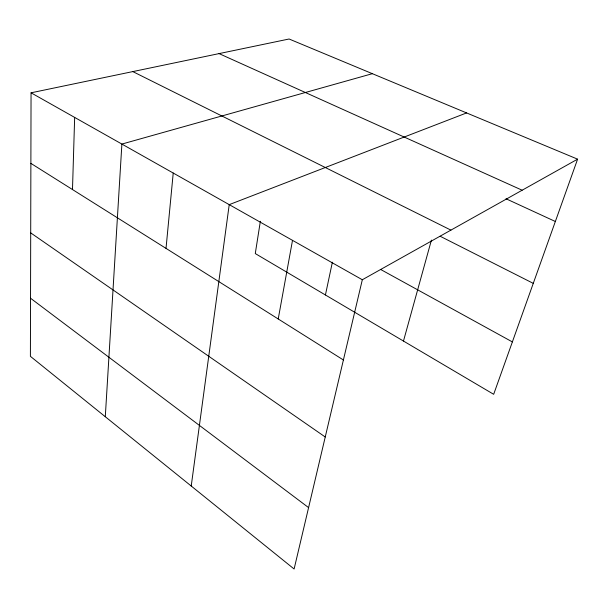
<?xml version="1.0" encoding="UTF-8"?>
<svg xmlns="http://www.w3.org/2000/svg" width="608" height="608" viewBox="0 0 608 608"><rect width="100%" height="100%" fill="white"/><g stroke="black" fill="none" stroke-linecap="round" stroke-linejoin="round"><path stroke-width="0.91" d="M31.054 92.811L30.4 356.334L294.112 568.997L362.322 279.748L577.6 159.159L289.089 39.003L31.054 92.811L362.322 279.748M72.489 189.544L74.655 117.412M105.29 416.723L121.889 144.066L372.362 73.682M166.022 248.383L173.227 173.037M191.224 486.028L229.224 204.638L466.594 112.928M260.361 221.289L255.276 253.566L493.673 394.303L577.6 159.159M278.221 318.972L292.509 240.35M325.424 294.979L332.371 262.208M403.476 341.058L431.414 240.099M219.047 53.603L522.15 190.213M506 198.755L555.347 221.494M132.81 71.592L450.916 230.12M440.2 236.269L533.269 283.358M380.623 269.458L512.369 341.916M30.879 163.37L343.398 359.974M30.704 232.887L325.242 436.992M30.544 298.239L308.59 507.612"/></g></svg>
